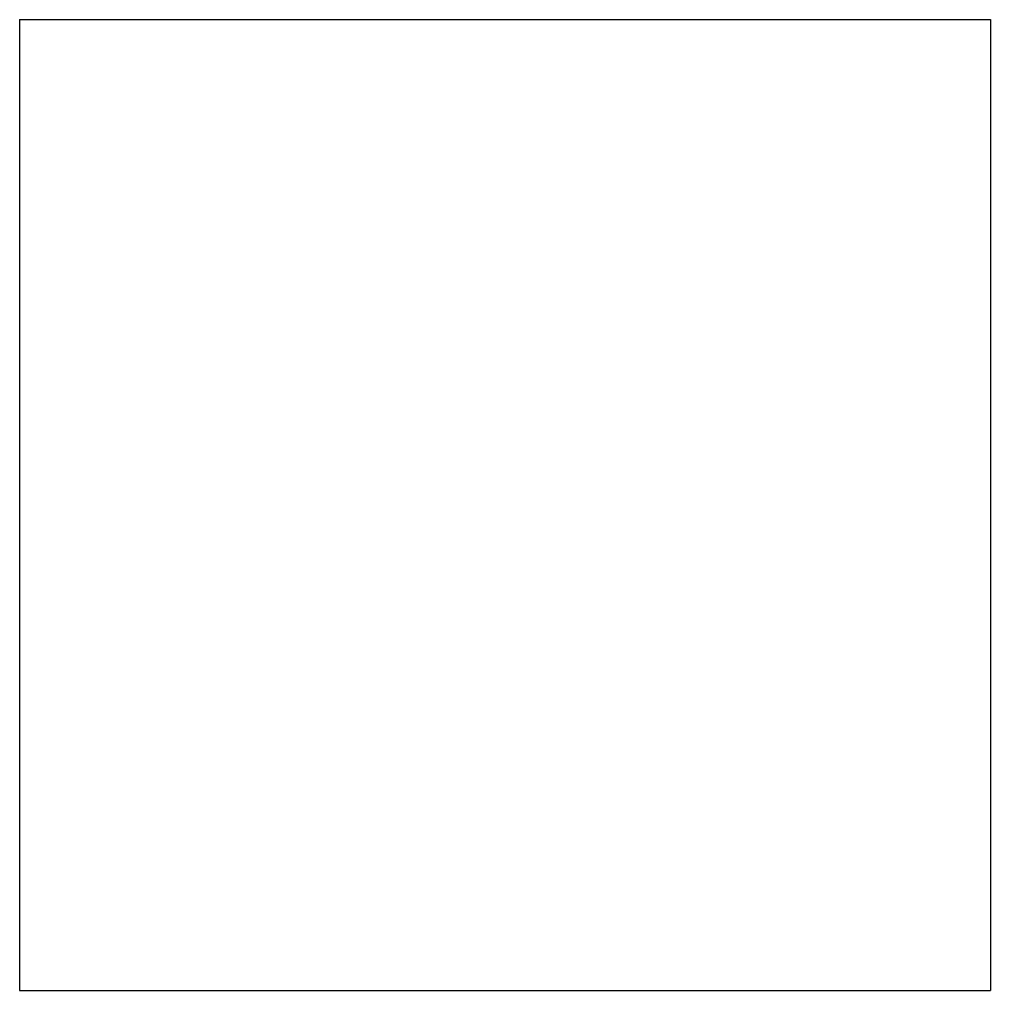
# Model space of a CAD drawing. Header units: millimetres. Extents: x -15 to 15, y -15 to 15.
import ezdxf

# ---------------------------------------------------------------- set-up
doc = ezdxf.new("R2010")
doc.units = ezdxf.units.MM

msp = doc.modelspace()

# ---------------------------------------------------------------- linework, layer by layer
for p, q in [((-15, 15), (15, 15)), ((-15, 15), (-15, -15)), ((15, 15), (15, -15)), ((-15, -15), (15, -15))]:
    msp.add_line(p, q)

doc.saveas('drawing.dxf')
